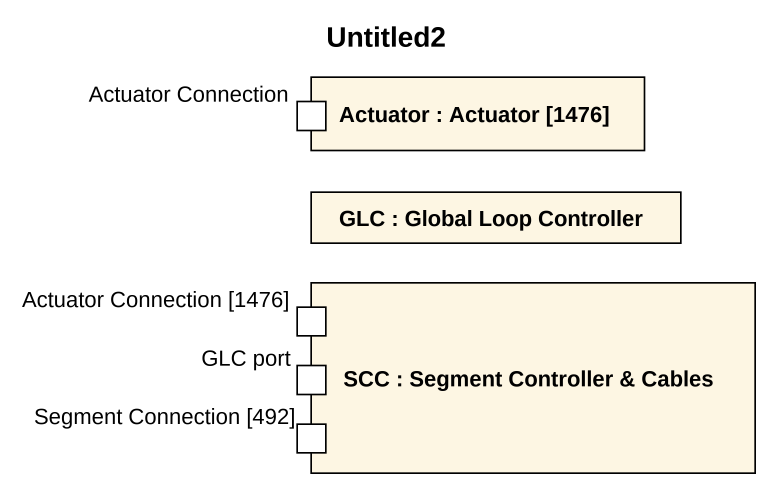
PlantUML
@startuml
title Untitled2
rectangle "Actuator : Actuator [1476]" as Actuator {
  port "Actuator Connection" as Actuator_Connection
}
rectangle "GLC : Global Loop Controller" as GLC
rectangle "SCC : Segment Controller & Cables" as SCC {
  port "Actuator Connection [1476]" as Actuator_Connection_1476
  port "GLC port" as GLC_port
  port "Segment Connection [492]" as Segment_Connection_492
}
@enduml
